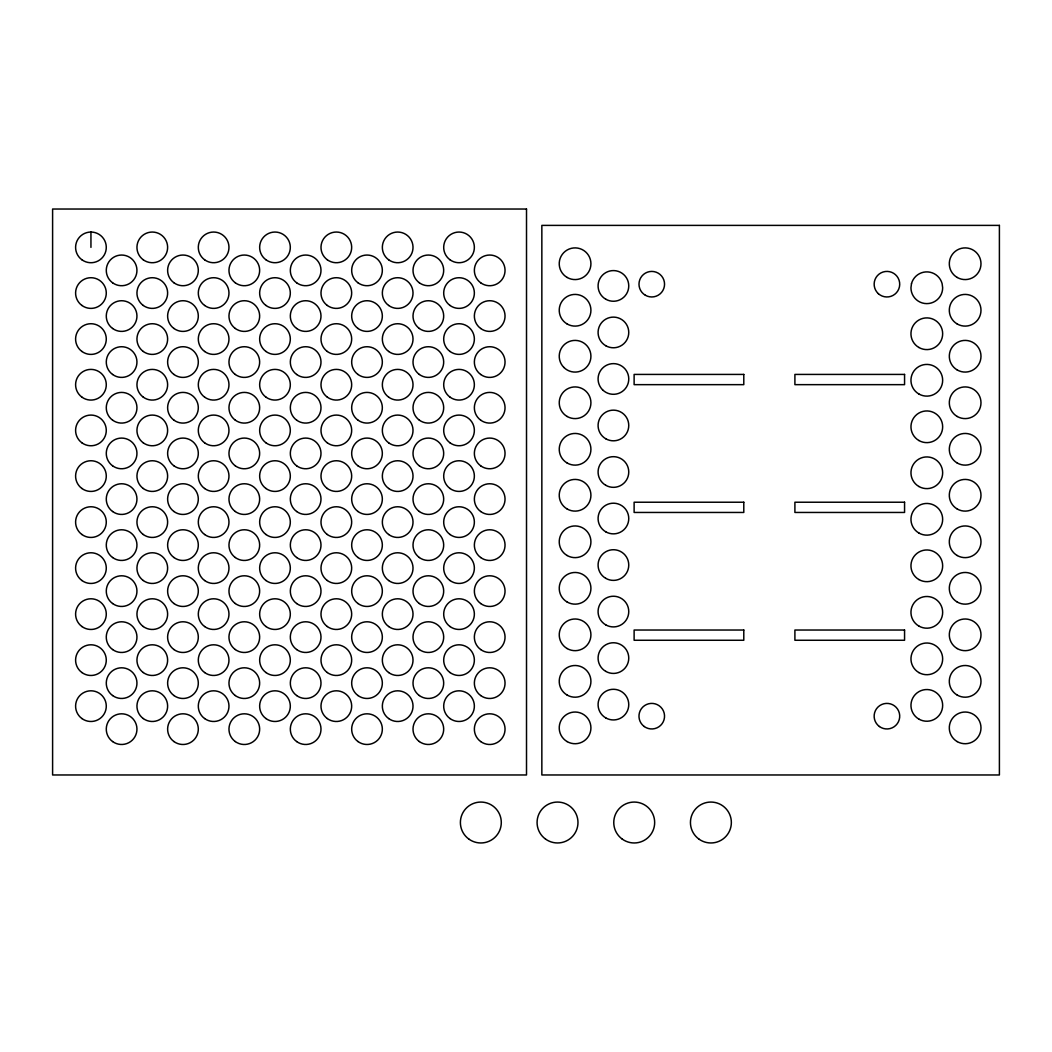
<?xml version="1.0" encoding="UTF-8"?>
<svg xmlns="http://www.w3.org/2000/svg" width="1052" height="1052" viewBox="0 0 1052 1052"><rect width="100%" height="100%" fill="white"/><g stroke="black" fill="none" stroke-linecap="round" stroke-linejoin="round"><path stroke-width="1.5" d="M90.945 232.045L90.945 247.378M911.492 283.659L910.953 287.761A15.846 15.846 0 0 0 926.799 303.62A15.846 15.846 0 0 0 942.658 287.761L942.119 283.659A15.846 15.846 0 0 0 911.492 283.659M526.513 209.032L52.6 209.032L52.6 774.969L526.513 774.969L526.513 209.032M999.4 225.391L541.846 225.391L541.846 774.969L999.4 774.969L999.4 225.391M743.79 374.42L634.119 374.42L634.119 384.651L743.79 384.651L743.79 374.42M904.562 374.42L794.904 374.42L794.904 384.651L904.562 384.651L904.562 374.42M743.79 502.225L634.119 502.225L634.119 512.455L743.79 512.455L743.79 502.225M904.562 502.225L794.904 502.225L794.904 512.455L904.562 512.455L904.562 502.225M743.79 630.03L634.119 630.03L634.119 640.26L743.79 640.26L743.79 630.03M904.562 630.03L794.904 630.03L794.904 640.26L904.562 640.26L904.562 630.03M698.883 839.062A20.448 20.448 0 0 0 731.245 824.65A20.448 20.448 0 0 0 702.578 803.833A20.448 20.448 0 0 0 698.883 839.062M622.192 839.062A20.448 20.448 0 0 0 654.554 824.65A20.448 20.448 0 0 0 625.901 803.833A20.448 20.448 0 0 0 622.192 839.062M545.515 839.062A20.448 20.448 0 0 0 577.864 824.65A20.448 20.448 0 0 0 549.21 803.833A20.448 20.448 0 0 0 545.515 839.062M468.824 839.062A20.448 20.448 0 0 0 501.186 824.65A20.448 20.448 0 0 0 472.532 803.833A20.448 20.448 0 0 0 468.824 839.062M567.159 277.465A15.846 15.846 0 0 0 590.922 263.736A15.846 15.846 0 0 0 567.159 250.008A15.846 15.846 0 0 0 567.159 277.465M567.159 323.99A15.846 15.846 0 0 0 590.922 310.261A15.846 15.846 0 0 0 567.159 296.532A15.846 15.846 0 0 0 567.159 323.99M563.872 367.45A15.846 15.846 0 0 0 590.382 360.349A15.846 15.846 0 0 0 570.973 340.94A15.846 15.846 0 0 0 563.872 367.45M567.159 416.487A15.846 15.846 0 0 0 590.922 402.758A15.846 15.846 0 0 0 567.159 389.043A15.846 15.846 0 0 0 567.159 416.487M567.159 463.012A15.846 15.846 0 0 0 590.922 449.283A15.846 15.846 0 0 0 567.159 435.567A15.846 15.846 0 0 0 567.159 463.012M567.159 508.997A15.846 15.846 0 0 0 590.922 495.268A15.846 15.846 0 0 0 567.159 481.54A15.846 15.846 0 0 0 567.159 508.997M567.159 555.522A15.846 15.846 0 0 0 590.922 541.793A15.846 15.846 0 0 0 567.159 528.065A15.846 15.846 0 0 0 567.159 555.522M567.159 602.033A15.846 15.846 0 0 0 590.922 588.318A15.846 15.846 0 0 0 567.159 574.589A15.846 15.846 0 0 0 567.159 602.033M567.159 648.558A15.846 15.846 0 0 0 590.922 634.829A15.846 15.846 0 0 0 567.159 621.114A15.846 15.846 0 0 0 567.159 648.558M567.159 695.083A15.846 15.846 0 0 0 590.922 681.354A15.846 15.846 0 0 0 567.159 667.625A15.846 15.846 0 0 0 567.159 695.083M567.159 741.607A15.846 15.846 0 0 0 590.922 727.879A15.846 15.846 0 0 0 567.159 714.15A15.846 15.846 0 0 0 567.159 741.607M957.228 277.465A15.846 15.846 0 0 0 980.99 263.736A15.846 15.846 0 0 0 957.228 250.008A15.846 15.846 0 0 0 957.228 277.465M957.228 323.99A15.846 15.846 0 0 0 980.99 310.261A15.846 15.846 0 0 0 957.228 296.532A15.846 15.846 0 0 0 957.228 323.99M957.228 369.962A15.846 15.846 0 0 0 980.99 356.247A15.846 15.846 0 0 0 957.228 342.518A15.846 15.846 0 0 0 957.228 369.962M957.228 416.487A15.846 15.846 0 0 0 980.99 402.758A15.846 15.846 0 0 0 957.228 389.043A15.846 15.846 0 0 0 957.228 416.487M957.228 463.012A15.846 15.846 0 0 0 980.99 449.283A15.846 15.846 0 0 0 957.228 435.567A15.846 15.846 0 0 0 957.228 463.012M957.228 508.997A15.846 15.846 0 0 0 980.99 495.268A15.846 15.846 0 0 0 957.228 481.54A15.846 15.846 0 0 0 957.228 508.997M957.228 555.522A15.846 15.846 0 0 0 980.99 541.793A15.846 15.846 0 0 0 957.228 528.065A15.846 15.846 0 0 0 957.228 555.522M957.228 602.033A15.846 15.846 0 0 0 980.99 588.318A15.846 15.846 0 0 0 957.228 574.589A15.846 15.846 0 0 0 957.228 602.033M957.228 648.558A15.846 15.846 0 0 0 980.99 634.829A15.846 15.846 0 0 0 957.228 621.114A15.846 15.846 0 0 0 957.228 648.558M957.228 695.083A15.846 15.846 0 0 0 980.99 681.354A15.846 15.846 0 0 0 957.228 667.625A15.846 15.846 0 0 0 957.228 695.083M957.228 741.607A15.846 15.846 0 0 0 980.99 727.879A15.846 15.846 0 0 0 957.228 714.15A15.846 15.846 0 0 0 957.228 741.607M918.883 347.476A15.846 15.846 0 0 0 942.658 333.747A15.846 15.846 0 0 0 918.883 320.018A15.846 15.846 0 0 0 918.883 347.476M918.883 394A15.846 15.846 0 0 0 942.658 380.272A15.846 15.846 0 0 0 918.883 366.543A15.846 15.846 0 0 0 918.883 394M918.883 440.512A15.846 15.846 0 0 0 942.658 426.796A15.846 15.846 0 0 0 918.883 413.068A15.846 15.846 0 0 0 918.883 440.512M918.883 486.497A15.846 15.846 0 0 0 942.658 472.769A15.846 15.846 0 0 0 918.883 459.053A15.846 15.846 0 0 0 918.883 486.497M918.883 533.022A15.846 15.846 0 0 0 942.658 519.293A15.846 15.846 0 0 0 918.883 505.578A15.846 15.846 0 0 0 918.883 533.022M918.883 579.547A15.846 15.846 0 0 0 942.658 565.818A15.846 15.846 0 0 0 918.883 552.09A15.846 15.846 0 0 0 918.883 579.547M918.883 626.072A15.846 15.846 0 0 0 942.658 612.343A15.846 15.846 0 0 0 918.883 598.614A15.846 15.846 0 0 0 918.883 626.072M918.883 672.583A15.846 15.846 0 0 0 942.658 658.868A15.846 15.846 0 0 0 918.883 645.139A15.846 15.846 0 0 0 918.883 672.583M918.883 719.108A15.846 15.846 0 0 0 942.658 705.379A15.846 15.846 0 0 0 918.883 691.664A15.846 15.846 0 0 0 918.883 719.108M605.755 717.898A15.333 15.333 0 0 0 628.754 704.616A15.333 15.333 0 0 0 605.755 691.335A15.333 15.333 0 0 0 605.755 717.898M605.755 671.373A15.333 15.333 0 0 0 628.754 658.092A15.333 15.333 0 0 0 605.755 644.81A15.333 15.333 0 0 0 605.755 671.373M605.755 624.862A15.333 15.333 0 0 0 628.754 611.58A15.333 15.333 0 0 0 605.755 598.286A15.333 15.333 0 0 0 605.755 624.862M605.755 578.337A15.333 15.333 0 0 0 628.754 565.055A15.333 15.333 0 0 0 605.755 551.774A15.333 15.333 0 0 0 605.755 578.337M605.755 531.812A15.333 15.333 0 0 0 628.754 518.531A15.333 15.333 0 0 0 605.755 505.249A15.333 15.333 0 0 0 605.755 531.812M605.755 485.288A15.333 15.333 0 0 0 628.754 472.006A15.333 15.333 0 0 0 605.755 458.725A15.333 15.333 0 0 0 605.755 485.288M605.755 438.763A15.333 15.333 0 0 0 628.754 425.481A15.333 15.333 0 0 0 605.755 412.2A15.333 15.333 0 0 0 605.755 438.763M602.572 389.805A15.333 15.333 0 0 0 628.241 382.928A15.333 15.333 0 0 0 609.45 364.15A15.333 15.333 0 0 0 602.572 389.805M605.755 345.727A15.333 15.333 0 0 0 628.754 332.445A15.333 15.333 0 0 0 605.755 319.164A15.333 15.333 0 0 0 605.755 345.727M605.755 299.202A15.333 15.333 0 0 0 628.754 285.92A15.333 15.333 0 0 0 605.755 272.639A15.333 15.333 0 0 0 605.755 299.202M645.376 295.257A12.782 12.782 0 0 0 664.548 284.185A12.782 12.782 0 0 0 645.376 273.125A12.782 12.782 0 0 0 645.376 295.257M878.381 293.692A12.782 12.782 0 0 0 899.434 286.841A12.782 12.782 0 0 0 882.983 272.034A12.782 12.782 0 0 0 878.381 293.692M644.245 726.524A12.782 12.782 0 0 0 664.47 717.517A12.782 12.782 0 0 0 646.559 704.498A12.782 12.782 0 0 0 644.245 726.524M879.419 726.524A12.782 12.782 0 0 0 899.644 717.517A12.782 12.782 0 0 0 881.734 704.498A12.782 12.782 0 0 0 879.419 726.524M81.924 259.791A15.333 15.333 0 0 0 106.199 248.982A15.333 15.333 0 0 0 84.699 233.373A15.333 15.333 0 0 0 81.924 259.791M81.924 305.461A15.333 15.333 0 0 0 106.199 294.652A15.333 15.333 0 0 0 84.699 279.043A15.333 15.333 0 0 0 81.924 305.461M81.924 351.473A15.333 15.333 0 0 0 106.199 340.664A15.333 15.333 0 0 0 84.699 325.055A15.333 15.333 0 0 0 81.924 351.473M81.924 397.143A15.333 15.333 0 0 0 106.199 386.347A15.333 15.333 0 0 0 84.699 370.725A15.333 15.333 0 0 0 81.924 397.143M81.924 442.826A15.333 15.333 0 0 0 106.199 432.017A15.333 15.333 0 0 0 84.699 416.408A15.333 15.333 0 0 0 81.924 442.826M81.924 488.496A15.333 15.333 0 0 0 106.199 477.7A15.333 15.333 0 0 0 84.699 462.078A15.333 15.333 0 0 0 81.924 488.496M81.924 534.508A15.333 15.333 0 0 0 106.199 523.712A15.333 15.333 0 0 0 84.699 508.09A15.333 15.333 0 0 0 81.924 534.508M81.924 580.52A15.333 15.333 0 0 0 106.199 569.724A15.333 15.333 0 0 0 84.699 554.102A15.333 15.333 0 0 0 81.924 580.52M81.924 626.532A15.333 15.333 0 0 0 106.199 615.722A15.333 15.333 0 0 0 84.699 600.113A15.333 15.333 0 0 0 81.924 626.532M81.924 672.544A15.333 15.333 0 0 0 106.199 661.734A15.333 15.333 0 0 0 84.699 646.125A15.333 15.333 0 0 0 81.924 672.544M81.924 718.555A15.333 15.333 0 0 0 106.199 707.746A15.333 15.333 0 0 0 84.699 692.137A15.333 15.333 0 0 0 81.924 718.555M112.603 282.791A15.333 15.333 0 0 0 136.865 271.981A15.333 15.333 0 0 0 115.378 256.372A15.333 15.333 0 0 0 112.603 282.791M112.603 328.474A15.333 15.333 0 0 0 136.865 317.665A15.333 15.333 0 0 0 115.378 302.055A15.333 15.333 0 0 0 112.603 328.474M112.603 374.473A15.333 15.333 0 0 0 136.865 363.676A15.333 15.333 0 0 0 115.378 348.054A15.333 15.333 0 0 0 112.603 374.473M112.603 420.156A15.333 15.333 0 0 0 136.865 409.346A15.333 15.333 0 0 0 115.378 393.737A15.333 15.333 0 0 0 112.603 420.156M112.603 465.826A15.333 15.333 0 0 0 136.865 455.029A15.333 15.333 0 0 0 115.378 439.407A15.333 15.333 0 0 0 112.603 465.826M112.603 511.509A15.333 15.333 0 0 0 136.865 500.699A15.333 15.333 0 0 0 115.378 485.09A15.333 15.333 0 0 0 112.603 511.509M112.603 557.521A15.333 15.333 0 0 0 136.865 546.711A15.333 15.333 0 0 0 115.378 531.102A15.333 15.333 0 0 0 112.603 557.521M112.603 603.532A15.333 15.333 0 0 0 136.865 592.723A15.333 15.333 0 0 0 115.378 577.114A15.333 15.333 0 0 0 112.603 603.532M112.603 649.544A15.333 15.333 0 0 0 136.865 638.735A15.333 15.333 0 0 0 115.378 623.113A15.333 15.333 0 0 0 112.603 649.544M112.603 695.543A15.333 15.333 0 0 0 136.865 684.747A15.333 15.333 0 0 0 115.378 669.125A15.333 15.333 0 0 0 112.603 695.543M112.603 741.555A15.333 15.333 0 0 0 136.865 730.759A15.333 15.333 0 0 0 115.378 715.136A15.333 15.333 0 0 0 112.603 741.555M143.269 259.791A15.333 15.333 0 0 0 167.544 248.982A15.333 15.333 0 0 0 146.057 233.373A15.333 15.333 0 0 0 143.269 259.791M143.269 305.461A15.333 15.333 0 0 0 167.544 294.652A15.333 15.333 0 0 0 146.057 279.043A15.333 15.333 0 0 0 143.269 305.461M143.269 351.473A15.333 15.333 0 0 0 167.544 340.664A15.333 15.333 0 0 0 146.057 325.055A15.333 15.333 0 0 0 143.269 351.473M143.269 397.143A15.333 15.333 0 0 0 167.544 386.347A15.333 15.333 0 0 0 146.057 370.725A15.333 15.333 0 0 0 143.269 397.143M143.269 442.826A15.333 15.333 0 0 0 167.544 432.017A15.333 15.333 0 0 0 146.057 416.408A15.333 15.333 0 0 0 143.269 442.826M143.269 488.496A15.333 15.333 0 0 0 167.544 477.7A15.333 15.333 0 0 0 146.057 462.078A15.333 15.333 0 0 0 143.269 488.496M143.269 534.508A15.333 15.333 0 0 0 167.544 523.712A15.333 15.333 0 0 0 146.057 508.09A15.333 15.333 0 0 0 143.269 534.508M143.269 580.52A15.333 15.333 0 0 0 167.544 569.724A15.333 15.333 0 0 0 146.057 554.102A15.333 15.333 0 0 0 143.269 580.52M143.269 626.532A15.333 15.333 0 0 0 167.544 615.722A15.333 15.333 0 0 0 146.057 600.113A15.333 15.333 0 0 0 143.269 626.532M143.269 672.544A15.333 15.333 0 0 0 167.544 661.734A15.333 15.333 0 0 0 146.057 646.125A15.333 15.333 0 0 0 143.269 672.544M143.269 718.555A15.333 15.333 0 0 0 167.544 707.746A15.333 15.333 0 0 0 146.057 692.137A15.333 15.333 0 0 0 143.269 718.555M173.948 282.791A15.333 15.333 0 0 0 198.223 271.981A15.333 15.333 0 0 0 176.723 256.372A15.333 15.333 0 0 0 173.948 282.791M173.948 328.474A15.333 15.333 0 0 0 198.223 317.665A15.333 15.333 0 0 0 176.723 302.055A15.333 15.333 0 0 0 173.948 328.474M173.948 374.473A15.333 15.333 0 0 0 198.223 363.676A15.333 15.333 0 0 0 176.723 348.054A15.333 15.333 0 0 0 173.948 374.473M173.948 420.156A15.333 15.333 0 0 0 198.223 409.346A15.333 15.333 0 0 0 176.723 393.737A15.333 15.333 0 0 0 173.948 420.156M173.948 465.826A15.333 15.333 0 0 0 198.223 455.029A15.333 15.333 0 0 0 176.723 439.407A15.333 15.333 0 0 0 173.948 465.826M173.948 511.509A15.333 15.333 0 0 0 198.223 500.699A15.333 15.333 0 0 0 176.723 485.09A15.333 15.333 0 0 0 173.948 511.509M173.948 557.521A15.333 15.333 0 0 0 198.223 546.711A15.333 15.333 0 0 0 176.723 531.102A15.333 15.333 0 0 0 173.948 557.521M173.948 603.532A15.333 15.333 0 0 0 198.223 592.723A15.333 15.333 0 0 0 176.723 577.114A15.333 15.333 0 0 0 173.948 603.532M173.948 649.544A15.333 15.333 0 0 0 198.223 638.735A15.333 15.333 0 0 0 176.723 623.113A15.333 15.333 0 0 0 173.948 649.544M173.948 695.543A15.333 15.333 0 0 0 198.223 684.747A15.333 15.333 0 0 0 176.723 669.125A15.333 15.333 0 0 0 173.948 695.543M173.948 741.555A15.333 15.333 0 0 0 198.223 730.759A15.333 15.333 0 0 0 176.723 715.136A15.333 15.333 0 0 0 173.948 741.555M204.627 259.791A15.333 15.333 0 0 0 228.889 248.982A15.333 15.333 0 0 0 207.402 233.373A15.333 15.333 0 0 0 204.627 259.791M204.627 305.461A15.333 15.333 0 0 0 228.889 294.652A15.333 15.333 0 0 0 207.402 279.043A15.333 15.333 0 0 0 204.627 305.461M204.627 351.473A15.333 15.333 0 0 0 228.889 340.664A15.333 15.333 0 0 0 207.402 325.055A15.333 15.333 0 0 0 204.627 351.473M204.627 397.143A15.333 15.333 0 0 0 228.889 386.347A15.333 15.333 0 0 0 207.402 370.725A15.333 15.333 0 0 0 204.627 397.143M204.627 442.826A15.333 15.333 0 0 0 228.889 432.017A15.333 15.333 0 0 0 207.402 416.408A15.333 15.333 0 0 0 204.627 442.826M204.627 488.496A15.333 15.333 0 0 0 228.889 477.7A15.333 15.333 0 0 0 207.402 462.078A15.333 15.333 0 0 0 204.627 488.496M204.627 534.508A15.333 15.333 0 0 0 228.889 523.712A15.333 15.333 0 0 0 207.402 508.09A15.333 15.333 0 0 0 204.627 534.508M204.627 580.52A15.333 15.333 0 0 0 228.889 569.724A15.333 15.333 0 0 0 207.402 554.102A15.333 15.333 0 0 0 204.627 580.52M204.627 626.532A15.333 15.333 0 0 0 228.889 615.722A15.333 15.333 0 0 0 207.402 600.113A15.333 15.333 0 0 0 204.627 626.532M204.627 672.544A15.333 15.333 0 0 0 228.889 661.734A15.333 15.333 0 0 0 207.402 646.125A15.333 15.333 0 0 0 204.627 672.544M204.627 718.555A15.333 15.333 0 0 0 228.889 707.746A15.333 15.333 0 0 0 207.402 692.137A15.333 15.333 0 0 0 204.627 718.555M235.293 282.791A15.333 15.333 0 0 0 259.568 271.981A15.333 15.333 0 0 0 238.068 256.372A15.333 15.333 0 0 0 235.293 282.791M235.293 328.474A15.333 15.333 0 0 0 259.568 317.665A15.333 15.333 0 0 0 238.068 302.055A15.333 15.333 0 0 0 235.293 328.474M235.293 374.473A15.333 15.333 0 0 0 259.568 363.676A15.333 15.333 0 0 0 238.068 348.054A15.333 15.333 0 0 0 235.293 374.473M235.293 420.156A15.333 15.333 0 0 0 259.568 409.346A15.333 15.333 0 0 0 238.068 393.737A15.333 15.333 0 0 0 235.293 420.156M235.293 465.826A15.333 15.333 0 0 0 259.568 455.029A15.333 15.333 0 0 0 238.068 439.407A15.333 15.333 0 0 0 235.293 465.826M235.293 511.509A15.333 15.333 0 0 0 259.568 500.699A15.333 15.333 0 0 0 238.068 485.09A15.333 15.333 0 0 0 235.293 511.509M235.293 557.521A15.333 15.333 0 0 0 259.568 546.711A15.333 15.333 0 0 0 238.068 531.102A15.333 15.333 0 0 0 235.293 557.521M235.293 603.532A15.333 15.333 0 0 0 259.568 592.723A15.333 15.333 0 0 0 238.068 577.114A15.333 15.333 0 0 0 235.293 603.532M235.293 649.544A15.333 15.333 0 0 0 259.568 638.735A15.333 15.333 0 0 0 238.068 623.113A15.333 15.333 0 0 0 235.293 649.544M235.293 695.543A15.333 15.333 0 0 0 259.568 684.747A15.333 15.333 0 0 0 238.068 669.125A15.333 15.333 0 0 0 235.293 695.543M235.293 741.555A15.333 15.333 0 0 0 259.568 730.759A15.333 15.333 0 0 0 238.068 715.136A15.333 15.333 0 0 0 235.293 741.555M265.972 259.791A15.333 15.333 0 0 0 290.234 248.982A15.333 15.333 0 0 0 268.747 233.373A15.333 15.333 0 0 0 265.972 259.791M265.972 305.461A15.333 15.333 0 0 0 290.234 294.652A15.333 15.333 0 0 0 268.747 279.043A15.333 15.333 0 0 0 265.972 305.461M265.972 351.473A15.333 15.333 0 0 0 290.234 340.664A15.333 15.333 0 0 0 268.747 325.055A15.333 15.333 0 0 0 265.972 351.473M265.972 397.143A15.333 15.333 0 0 0 290.234 386.347A15.333 15.333 0 0 0 268.747 370.725A15.333 15.333 0 0 0 265.972 397.143M265.972 442.826A15.333 15.333 0 0 0 290.234 432.017A15.333 15.333 0 0 0 268.747 416.408A15.333 15.333 0 0 0 265.972 442.826M265.972 488.496A15.333 15.333 0 0 0 290.234 477.7A15.333 15.333 0 0 0 268.747 462.078A15.333 15.333 0 0 0 265.972 488.496M265.972 534.508A15.333 15.333 0 0 0 290.234 523.712A15.333 15.333 0 0 0 268.747 508.09A15.333 15.333 0 0 0 265.972 534.508M265.972 580.52A15.333 15.333 0 0 0 290.234 569.724A15.333 15.333 0 0 0 268.747 554.102A15.333 15.333 0 0 0 265.972 580.52M265.972 626.532A15.333 15.333 0 0 0 290.234 615.722A15.333 15.333 0 0 0 268.747 600.113A15.333 15.333 0 0 0 265.972 626.532M265.972 672.544A15.333 15.333 0 0 0 290.234 661.734A15.333 15.333 0 0 0 268.747 646.125A15.333 15.333 0 0 0 265.972 672.544M265.972 718.555A15.333 15.333 0 0 0 290.234 707.746A15.333 15.333 0 0 0 268.747 692.137A15.333 15.333 0 0 0 265.972 718.555M296.651 282.791A15.333 15.333 0 0 0 320.913 271.981A15.333 15.333 0 0 0 299.425 256.372A15.333 15.333 0 0 0 296.651 282.791M296.651 328.474A15.333 15.333 0 0 0 320.913 317.665A15.333 15.333 0 0 0 299.425 302.055A15.333 15.333 0 0 0 296.651 328.474M296.651 374.473A15.333 15.333 0 0 0 320.913 363.676A15.333 15.333 0 0 0 299.425 348.054A15.333 15.333 0 0 0 296.651 374.473M296.651 420.156A15.333 15.333 0 0 0 320.913 409.346A15.333 15.333 0 0 0 299.425 393.737A15.333 15.333 0 0 0 296.651 420.156M296.651 465.826A15.333 15.333 0 0 0 320.913 455.029A15.333 15.333 0 0 0 299.425 439.407A15.333 15.333 0 0 0 296.651 465.826M296.651 511.509A15.333 15.333 0 0 0 320.913 500.699A15.333 15.333 0 0 0 299.425 485.09A15.333 15.333 0 0 0 296.651 511.509M296.651 557.521A15.333 15.333 0 0 0 320.913 546.711A15.333 15.333 0 0 0 299.425 531.102A15.333 15.333 0 0 0 296.651 557.521M296.651 603.532A15.333 15.333 0 0 0 320.913 592.723A15.333 15.333 0 0 0 299.425 577.114A15.333 15.333 0 0 0 296.651 603.532M296.651 649.544A15.333 15.333 0 0 0 320.913 638.735A15.333 15.333 0 0 0 299.425 623.113A15.333 15.333 0 0 0 296.651 649.544M296.651 695.543A15.333 15.333 0 0 0 320.913 684.747A15.333 15.333 0 0 0 299.425 669.125A15.333 15.333 0 0 0 296.651 695.543M296.651 741.555A15.333 15.333 0 0 0 320.913 730.759A15.333 15.333 0 0 0 299.425 715.136A15.333 15.333 0 0 0 296.651 741.555M327.317 259.791A15.333 15.333 0 0 0 351.592 248.982A15.333 15.333 0 0 0 330.091 233.373A15.333 15.333 0 0 0 327.317 259.791M327.317 305.461A15.333 15.333 0 0 0 351.592 294.652A15.333 15.333 0 0 0 330.091 279.043A15.333 15.333 0 0 0 327.317 305.461M327.317 351.473A15.333 15.333 0 0 0 351.592 340.664A15.333 15.333 0 0 0 330.091 325.055A15.333 15.333 0 0 0 327.317 351.473M327.317 397.143A15.333 15.333 0 0 0 351.592 386.347A15.333 15.333 0 0 0 330.091 370.725A15.333 15.333 0 0 0 327.317 397.143M327.317 442.826A15.333 15.333 0 0 0 351.592 432.017A15.333 15.333 0 0 0 330.091 416.408A15.333 15.333 0 0 0 327.317 442.826M327.317 488.496A15.333 15.333 0 0 0 351.592 477.7A15.333 15.333 0 0 0 330.091 462.078A15.333 15.333 0 0 0 327.317 488.496M327.317 534.508A15.333 15.333 0 0 0 351.592 523.712A15.333 15.333 0 0 0 330.091 508.09A15.333 15.333 0 0 0 327.317 534.508M327.317 580.52A15.333 15.333 0 0 0 351.592 569.724A15.333 15.333 0 0 0 330.091 554.102A15.333 15.333 0 0 0 327.317 580.52M327.317 626.532A15.333 15.333 0 0 0 351.592 615.722A15.333 15.333 0 0 0 330.091 600.113A15.333 15.333 0 0 0 327.317 626.532M327.317 672.544A15.333 15.333 0 0 0 351.592 661.734A15.333 15.333 0 0 0 330.091 646.125A15.333 15.333 0 0 0 327.317 672.544M327.317 718.555A15.333 15.333 0 0 0 351.592 707.746A15.333 15.333 0 0 0 330.091 692.137A15.333 15.333 0 0 0 327.317 718.555M357.996 282.791A15.333 15.333 0 0 0 382.257 271.981A15.333 15.333 0 0 0 360.77 256.372A15.333 15.333 0 0 0 357.996 282.791M357.996 328.474A15.333 15.333 0 0 0 382.257 317.665A15.333 15.333 0 0 0 360.77 302.055A15.333 15.333 0 0 0 357.996 328.474M357.996 374.473A15.333 15.333 0 0 0 382.257 363.676A15.333 15.333 0 0 0 360.77 348.054A15.333 15.333 0 0 0 357.996 374.473M357.996 420.156A15.333 15.333 0 0 0 382.257 409.346A15.333 15.333 0 0 0 360.77 393.737A15.333 15.333 0 0 0 357.996 420.156M357.996 465.826A15.333 15.333 0 0 0 382.257 455.029A15.333 15.333 0 0 0 360.77 439.407A15.333 15.333 0 0 0 357.996 465.826M357.996 511.509A15.333 15.333 0 0 0 382.257 500.699A15.333 15.333 0 0 0 360.77 485.09A15.333 15.333 0 0 0 357.996 511.509M357.996 557.521A15.333 15.333 0 0 0 382.257 546.711A15.333 15.333 0 0 0 360.77 531.102A15.333 15.333 0 0 0 357.996 557.521M357.996 603.532A15.333 15.333 0 0 0 382.257 592.723A15.333 15.333 0 0 0 360.77 577.114A15.333 15.333 0 0 0 357.996 603.532M357.996 649.544A15.333 15.333 0 0 0 382.257 638.735A15.333 15.333 0 0 0 360.77 623.113A15.333 15.333 0 0 0 357.996 649.544M357.996 695.543A15.333 15.333 0 0 0 382.257 684.747A15.333 15.333 0 0 0 360.77 669.125A15.333 15.333 0 0 0 357.996 695.543M357.996 741.555A15.333 15.333 0 0 0 382.257 730.759A15.333 15.333 0 0 0 360.77 715.136A15.333 15.333 0 0 0 357.996 741.555M388.661 259.791A15.333 15.333 0 0 0 412.936 248.982A15.333 15.333 0 0 0 391.449 233.373A15.333 15.333 0 0 0 388.661 259.791M388.661 305.461A15.333 15.333 0 0 0 412.936 294.652A15.333 15.333 0 0 0 391.449 279.043A15.333 15.333 0 0 0 388.661 305.461M388.661 351.473A15.333 15.333 0 0 0 412.936 340.664A15.333 15.333 0 0 0 391.449 325.055A15.333 15.333 0 0 0 388.661 351.473M388.661 397.143A15.333 15.333 0 0 0 412.936 386.347A15.333 15.333 0 0 0 391.449 370.725A15.333 15.333 0 0 0 388.661 397.143M388.661 442.826A15.333 15.333 0 0 0 412.936 432.017A15.333 15.333 0 0 0 391.449 416.408A15.333 15.333 0 0 0 388.661 442.826M388.661 488.496A15.333 15.333 0 0 0 412.936 477.7A15.333 15.333 0 0 0 391.449 462.078A15.333 15.333 0 0 0 388.661 488.496M388.661 534.508A15.333 15.333 0 0 0 412.936 523.712A15.333 15.333 0 0 0 391.449 508.09A15.333 15.333 0 0 0 388.661 534.508M388.661 580.52A15.333 15.333 0 0 0 412.936 569.724A15.333 15.333 0 0 0 391.449 554.102A15.333 15.333 0 0 0 388.661 580.52M388.661 626.532A15.333 15.333 0 0 0 412.936 615.722A15.333 15.333 0 0 0 391.449 600.113A15.333 15.333 0 0 0 388.661 626.532M388.661 672.544A15.333 15.333 0 0 0 412.936 661.734A15.333 15.333 0 0 0 391.449 646.125A15.333 15.333 0 0 0 388.661 672.544M388.661 718.555A15.333 15.333 0 0 0 412.936 707.746A15.333 15.333 0 0 0 391.449 692.137A15.333 15.333 0 0 0 388.661 718.555M419.34 282.791A15.333 15.333 0 0 0 443.602 271.981A15.333 15.333 0 0 0 422.115 256.372A15.333 15.333 0 0 0 419.34 282.791M419.34 328.474A15.333 15.333 0 0 0 443.602 317.665A15.333 15.333 0 0 0 422.115 302.055A15.333 15.333 0 0 0 419.34 328.474M419.34 374.473A15.333 15.333 0 0 0 443.602 363.676A15.333 15.333 0 0 0 422.115 348.054A15.333 15.333 0 0 0 419.34 374.473M419.34 420.156A15.333 15.333 0 0 0 443.602 409.346A15.333 15.333 0 0 0 422.115 393.737A15.333 15.333 0 0 0 419.34 420.156M419.34 465.826A15.333 15.333 0 0 0 443.602 455.029A15.333 15.333 0 0 0 422.115 439.407A15.333 15.333 0 0 0 419.34 465.826M419.34 511.509A15.333 15.333 0 0 0 443.602 500.699A15.333 15.333 0 0 0 422.115 485.09A15.333 15.333 0 0 0 419.34 511.509M419.34 557.521A15.333 15.333 0 0 0 443.602 546.711A15.333 15.333 0 0 0 422.115 531.102A15.333 15.333 0 0 0 419.34 557.521M419.34 603.532A15.333 15.333 0 0 0 443.602 592.723A15.333 15.333 0 0 0 422.115 577.114A15.333 15.333 0 0 0 419.34 603.532M419.34 649.544A15.333 15.333 0 0 0 443.602 638.735A15.333 15.333 0 0 0 422.115 623.113A15.333 15.333 0 0 0 419.34 649.544M419.34 695.543A15.333 15.333 0 0 0 443.602 684.747A15.333 15.333 0 0 0 422.115 669.125A15.333 15.333 0 0 0 419.34 695.543M419.34 741.555A15.333 15.333 0 0 0 443.602 730.759A15.333 15.333 0 0 0 422.115 715.136A15.333 15.333 0 0 0 419.34 741.555M450.019 259.791A15.333 15.333 0 0 0 474.281 248.982A15.333 15.333 0 0 0 452.794 233.373A15.333 15.333 0 0 0 450.019 259.791M450.019 305.461A15.333 15.333 0 0 0 474.281 294.652A15.333 15.333 0 0 0 452.794 279.043A15.333 15.333 0 0 0 450.019 305.461M450.019 351.473A15.333 15.333 0 0 0 474.281 340.664A15.333 15.333 0 0 0 452.794 325.055A15.333 15.333 0 0 0 450.019 351.473M450.019 397.143A15.333 15.333 0 0 0 474.281 386.347A15.333 15.333 0 0 0 452.794 370.725A15.333 15.333 0 0 0 450.019 397.143M450.019 442.826A15.333 15.333 0 0 0 474.281 432.017A15.333 15.333 0 0 0 452.794 416.408A15.333 15.333 0 0 0 450.019 442.826M450.019 488.496A15.333 15.333 0 0 0 474.281 477.7A15.333 15.333 0 0 0 452.794 462.078A15.333 15.333 0 0 0 450.019 488.496M450.019 534.508A15.333 15.333 0 0 0 474.281 523.712A15.333 15.333 0 0 0 452.794 508.09A15.333 15.333 0 0 0 450.019 534.508M450.019 580.52A15.333 15.333 0 0 0 474.281 569.724A15.333 15.333 0 0 0 452.794 554.102A15.333 15.333 0 0 0 450.019 580.52M450.019 626.532A15.333 15.333 0 0 0 474.281 615.722A15.333 15.333 0 0 0 452.794 600.113A15.333 15.333 0 0 0 450.019 626.532M450.019 672.544A15.333 15.333 0 0 0 474.281 661.734A15.333 15.333 0 0 0 452.794 646.125A15.333 15.333 0 0 0 450.019 672.544M450.019 718.555A15.333 15.333 0 0 0 474.281 707.746A15.333 15.333 0 0 0 452.794 692.137A15.333 15.333 0 0 0 450.019 718.555M480.685 282.791A15.333 15.333 0 0 0 504.96 271.981A15.333 15.333 0 0 0 483.46 256.372A15.333 15.333 0 0 0 480.685 282.791M480.685 328.474A15.333 15.333 0 0 0 504.96 317.665A15.333 15.333 0 0 0 483.46 302.055A15.333 15.333 0 0 0 480.685 328.474M480.685 374.473A15.333 15.333 0 0 0 504.96 363.676A15.333 15.333 0 0 0 483.46 348.054A15.333 15.333 0 0 0 480.685 374.473M480.685 420.156A15.333 15.333 0 0 0 504.96 409.346A15.333 15.333 0 0 0 483.46 393.737A15.333 15.333 0 0 0 480.685 420.156M480.685 465.826A15.333 15.333 0 0 0 504.96 455.029A15.333 15.333 0 0 0 483.46 439.407A15.333 15.333 0 0 0 480.685 465.826M480.685 511.509A15.333 15.333 0 0 0 504.96 500.699A15.333 15.333 0 0 0 483.46 485.09A15.333 15.333 0 0 0 480.685 511.509M480.685 557.521A15.333 15.333 0 0 0 504.96 546.711A15.333 15.333 0 0 0 483.46 531.102A15.333 15.333 0 0 0 480.685 557.521M480.685 603.532A15.333 15.333 0 0 0 504.96 592.723A15.333 15.333 0 0 0 483.46 577.114A15.333 15.333 0 0 0 480.685 603.532M480.685 649.544A15.333 15.333 0 0 0 504.96 638.735A15.333 15.333 0 0 0 483.46 623.113A15.333 15.333 0 0 0 480.685 649.544M480.685 695.543A15.333 15.333 0 0 0 504.96 684.747A15.333 15.333 0 0 0 483.46 669.125A15.333 15.333 0 0 0 480.685 695.543M480.685 741.555A15.333 15.333 0 0 0 504.96 730.759A15.333 15.333 0 0 0 483.46 715.136A15.333 15.333 0 0 0 480.685 741.555"/></g></svg>
